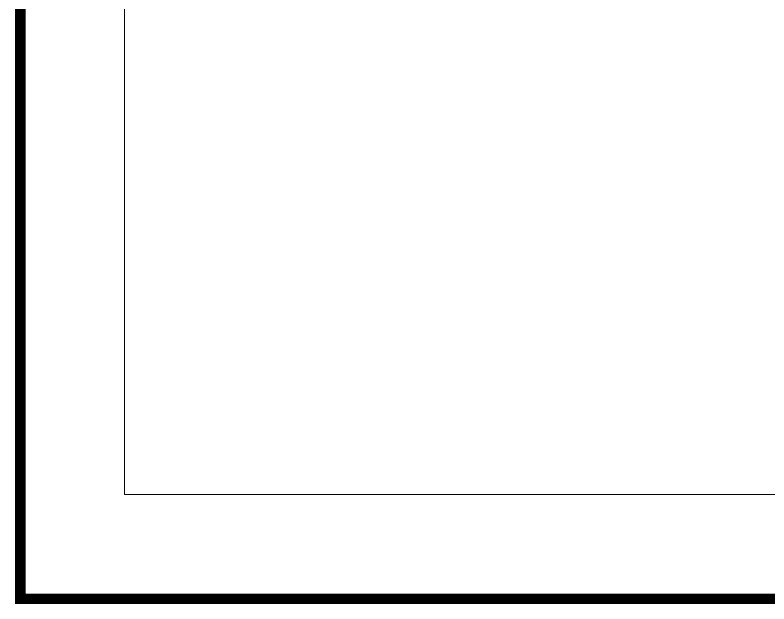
# Model space of a CAD drawing. Extents: x -1457 to 23780, y -2071 to 4205.
# Drawn here: x 8525.4 to 8539.86, y 342.9 to 354.2 of the extents above; entities that cross this region are included whole.
import ezdxf

# ---------------------------------------------------------------- set-up
doc = ezdxf.new("R2010")
doc.units = 0
doc.header["$MEASUREMENT"] = 0
doc.linetypes.add('HIDDEN', pattern=[0.375, 0.25, -0.125])
doc.layers.get('0').update_dxf_attribs({"color": 9, "lineweight": 9})
doc.layers.add('M-TEFRIS2-015', color=129, linetype='Continuous', lineweight=9)

# ---------------------------------------------------------------- blocks, each defined once
blk = doc.blocks.new('p-kolon_80x80')
blk.add_lwpolyline([(-40, -40), (40, -40), (40, 40), (-40, 40)], close=True)

msp = doc.modelspace()

# ---------------------------------------------------------------- linework, layer by layer
at = {"layer": 'M-TEFRIS2-015', "linetype": 'HIDDEN', "lineweight": 0, "const_width": 0.2}
msp.add_lwpolyline([(8609.49999999957, 343.0000000046566), (8525.49999999957, 343.0000000046566), (8525.49999999957, 427.0000000046566), (8609.49999999957, 427.0000000046566)], close=True, dxfattribs=at)

# ---------------------------------------------------------------- block references
at = {"layer": 'M-TEFRIS2-015', "linetype": 'HIDDEN', "lineweight": 0}
msp.add_blockref('p-kolon_80x80', (8567.49999999957, 385.0000000046566), dxfattribs=at)

doc.saveas('drawing.dxf')
